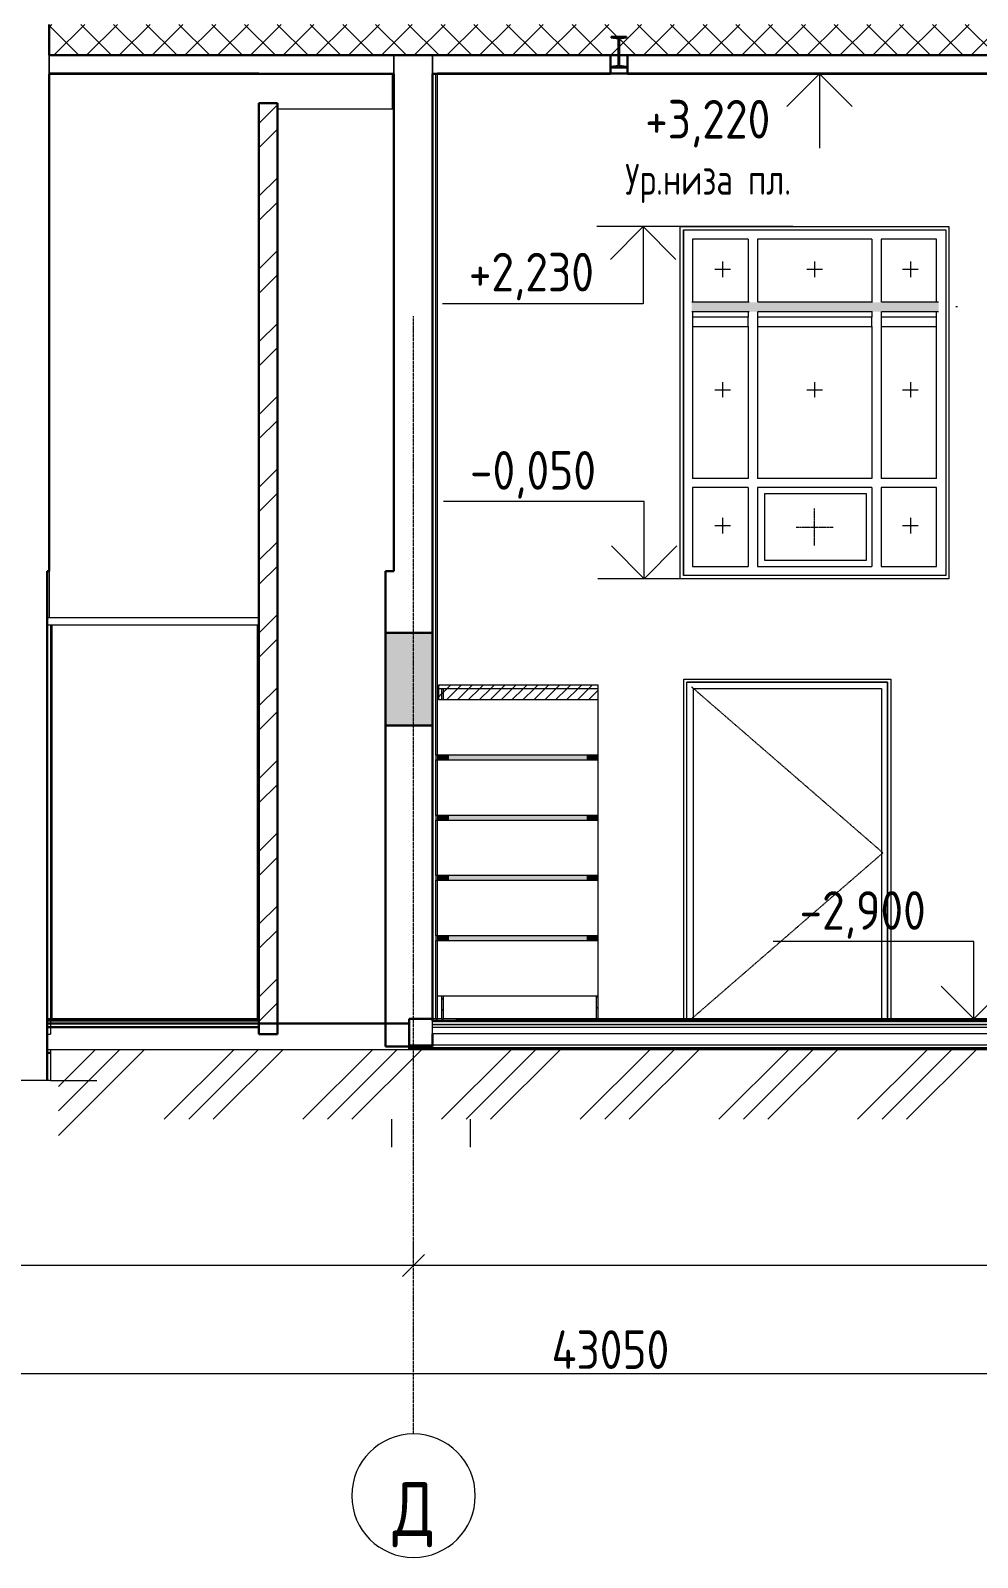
# Model space of a CAD drawing. Header units: millimetres. Extents: x -3929 to 624051, y 52832 to 514950.
# Drawn here: x 501496 to 507628, y 106358 to 116246 of the extents above; entities that cross this region are included whole.
import ezdxf

# ---------------------------------------------------------------- set-up
doc = ezdxf.new("R2010")
doc.units = ezdxf.units.MM
for name, pattern in [('ADSK_Линия сетки', [25, 20, -2.5, 0, -2.5]), ('ADSK_Штриховая_ш2 п1', [3, 2, -1]), ('ADSK_Штриховая_ш2 п1_5', [4.5, 3, -1.5]), ('ADSK_Штриховая_ш3 п1_5', [4.5, 3, -1.5])]:
    doc.linetypes.add(name, pattern=pattern)
for name, color, linetype, lineweight in [('Аннотация', 7, 'Continuous', 18), ('Двери', 7, 'Continuous', 9), ('Каркас', 7, 'Continuous', 18), ('Обобщенные модели', 7, 'Continuous', 18), ('Окна', 7, 'Continuous', 9), ('Окна открывание', 7, 'ADSK_Штриховая_ш2 п1', 9), ('Оси', 253, 'Continuous', 9), ('Отметки', 7, 'Continuous', 9), ('Перекрытие', 7, 'Continuous', 18), ('Потолки', 7, 'Continuous', 9), ('Размеры', 7, 'Continuous', 9), ('Стены внутренние', 7, 'Continuous', 18), ('Стены наружные', 7, 'Continuous', 18), ('Стены несущие', 7, 'Continuous', 30), ('Стены отделка', 7, 'Continuous', 30), ('Стены штриховка', 7, 'Continuous', 9), ('Узлы', 7, 'Continuous', 18), ('ШТРИХОВКА', 252, 'Continuous', 15)]:
    doc.layers.add(name, color=color, linetype=linetype, lineweight=lineweight)
doc.layers.add('Линии', color=7, linetype='Continuous', lineweight=9, true_color=0x00a600)
doc.styles.add('GOST Common', font='GOST_Common.ttf', dxfattribs={"width": 0.9, "height": 350})
doc.styles.add('GOST Common_1', font='GOST_Common.ttf', dxfattribs={"width": 0.9, "height": 250})
doc.styles.add('GOST Common_3', font='GOST_Common.ttf', dxfattribs={"width": 0.8, "height": 350})
doc.dimstyles.new('ADSK_Основной_2_5_мм', dxfattribs={"dimscale": 304.8, "dimtxt": 251.428749, "dimasz": 0.463911, "dimexe": 0.492126, "dimexo": 0.492126, "dimgap": 0.098425, "dimtad": 1, "dimrnd": 0.01, "dimdsep": 46, "dimtxsty": 'GOST Common_1', "dimblk1": 'OBLIQUE', "dimblk2": 'OBLIQUE', "dimsah": 1, "dimcen": 0.09, "dimdle": 0.492126, "dimazin": 2, "dimtfac": 1, "dimtdec": 4, "dimtix": 1, "dimtmove": 0, "dimatfit": 3, "dimfxl": 1, "dimtvp": 1, "dimtolj": 1, "dimtzin": 0, "dimlwd": 20, "dimlwe": 20, "dimarcsym": 2})
doc.dimstyles.new('ADSK_Основной_2_5_мм_Округление_до_10_мм', dxfattribs={"dimscale": 304.8, "dimtxt": 251.428749, "dimasz": 0.463911, "dimexe": 0.492126, "dimexo": 0.492126, "dimgap": 0.098425, "dimtad": 1, "dimdec": 0, "dimrnd": 10, "dimdsep": 46, "dimtxsty": 'GOST Common_1', "dimblk1": 'OBLIQUE', "dimblk2": 'OBLIQUE', "dimsah": 1, "dimcen": 0.09, "dimdle": 0.492126, "dimazin": 2, "dimtfac": 1, "dimtdec": 4, "dimtix": 1, "dimtmove": 0, "dimatfit": 3, "dimfxl": 1, "dimtvp": 1, "dimtolj": 1, "dimtzin": 0, "dimlwd": 20, "dimlwe": 20, "dimarcsym": 2})
pattern_1 = [(45, (492818.013, 121045.933), (-35.35534, 35.35534), [])]

# ---------------------------------------------------------------- blocks, each defined once
blk = doc.blocks.new('окно трехпол с фрамугой - 1700-2240_h___нов_ ок43_противопож-V65-Разрез 2-2')
at = {"layer": 'Окна'}
for p, q in [((21992.6, 2210), (23692.6, 2210)), ((21992.6, 2210), (21992.6, -30)), ((21992.6, -30), (21992.6, 2210)), ((21992.6, 2210), (23692.6, 2210)), ((23692.6, 2210), (23692.6, -30)), ((23692.6, 2210), (23692.6, -30)), ((22052.6, 2150), (22052.6, 1740)), ((22412.6, 2150), (22052.6, 2150)), ((22412.6, 2150), (22412.6, 1740)), ((22472.6, 2150), (22472.6, 1740)), ((23212.6, 2150), (22472.6, 2150)), ((23212.6, 2150), (23212.6, 1740)), ((23632.6, 2150), (23272.6, 2150)), ((23272.6, 2150), (23272.6, 1740)), ((23632.6, 1740), (23632.6, 2150)), ((22052.6, 1680), (22052.6, 1642.9)), ((22052.6, 1582.9), (22052.6, 600)), ((22412.6, 1680), (22412.6, 1642.9)), ((22412.6, 1582.9), (22412.6, 600)), ((22472.6, 1680), (22472.6, 1642.9)), ((22472.6, 1582.9), (22472.6, 600)), ((23212.6, 1680), (23212.6, 1642.9)), ((23212.6, 1582.9), (23212.6, 600)), ((23272.6, 1680), (23272.6, 1642.9)), ((23272.6, 1582.9), (23272.6, 600)), ((23632.6, 1642.9), (23632.6, 1680)), ((23632.6, 600), (23632.6, 1582.9)), ((22412.6, 600), (22052.6, 600)), ((23212.6, 600), (22472.6, 600)), ((23632.6, 600), (23272.6, 600)), ((22052.6, 540), (22052.6, 30)), ((22412.6, 540), (22052.6, 540)), ((22412.6, 540), (22412.6, 30)), ((22472.6, 540), (22472.6, 30)), ((23212.6, 540), (22472.6, 540)), ((23212.6, 540), (23212.6, 30)), ((23272.6, 540), (23272.6, 30)), ((23632.6, 540), (23272.6, 540)), ((23632.6, 30), (23632.6, 540)), ((22052.6, 30), (22412.6, 30)), ((22472.6, 30), (23212.6, 30)), ((23272.6, 30), (23632.6, 30)), ((23692.6, -30), (21992.6, -30)), ((23692.6, -30), (21992.6, -30))]:
    blk.add_line(p, q, dxfattribs=at)
at = {"layer": 'Окна открывание'}
for p, q in [((22842.6, 165), (22842.6, 405)), ((22722.6, 285), (22962.6, 285))]:
    blk.add_line(p, q, dxfattribs=at)
blk = doc.blocks.new('Окна 214 - Окна 210-4243172-Разрез 2-2')
at = {"layer": 'Окна'}
for p, q in [((22052.6, 1642.9), (22052.6, 1582.9)), ((22412.6, 1642.9), (22052.6, 1642.9)), ((22052.6, 1582.9), (22412.6, 1582.9)), ((22412.6, 1582.9), (22412.6, 1642.9)), ((22472.6, 1642.9), (22472.6, 1582.9)), ((23212.6, 1642.9), (22472.6, 1642.9)), ((22472.6, 1582.9), (23212.6, 1582.9)), ((23212.6, 1582.9), (23212.6, 1642.9)), ((23632.6, 1642.9), (23272.6, 1642.9)), ((23272.6, 1642.9), (23272.6, 1582.9)), ((23272.6, 1582.9), (23632.6, 1582.9)), ((23632.6, 1582.9), (23632.6, 1642.9))]:
    blk.add_line(p, q, dxfattribs=at)
blk = doc.blocks.new('ADSK_ОбобщеннаяМодель_ОтверстиеПрямоугольное_вСтене - Этаж подвал_-3_000 АР-6518600-Разрез 2-2')
at = {"layer": 'Узлы'}
blk.add_hatch(color=256, dxfattribs=at).paths.add_polyline_path([(20117.5, -1000), (20368.5, -1000), (20368.5, -400), (20063.5, -400), (20063.5, -1000), (20102.5, -1000)])
at = {"layer": 'Узлы', "lineweight": 30}
for p, q in [((20368.5, -400), (20063.5, -400)), ((20063.5, -400), (20063.5, -1000)), ((20368.5, -1000), (20368.5, -400)), ((20063.5, -1000), (20368.5, -1000))]:
    blk.add_line(p, q, dxfattribs=at)
blk = doc.blocks.new('AC_Дверь_Однопольная_Стальная - 1340Х2200h ДН-8п-6920971-Разрез 2-2')
at = {"layer": 'Двери'}
for p, q in [((22015, -2900), (22015, -720)), ((22015, -720), (23315, -720)), ((22015, -2900), (22015, -720)), ((23315, -720), (22015, -720)), ((22055, -760), (22055, -2900)), ((22055, -760), (23275, -760)), ((23275, -760), (23275, -2900)), ((23315, -720), (23315, -2900)), ((23315, -2900), (23315, -720))]:
    blk.add_line(p, q, dxfattribs=at)
at = {"layer": 'Двери', "linetype": 'ADSK_Штриховая_ш2 п1_5'}
for p, q in [((23285, -1825), (22045, -750)), ((22045, -2900), (23285, -1825))]:
    blk.add_line(p, q, dxfattribs=at)
blk = doc.blocks.new('ADSK_Обрыв_Линия - По умолчанию-3135081-Разрез 2-2')
at = {"layer": 'Узлы'}
for p, q in [((17060.3, -3300), (16450.9, -3300)), ((17894.9, -3300), (17282.9, -3300))]:
    blk.add_line(p, q, dxfattribs=at)
blk = doc.blocks.new('Ось сетки - Круг_Ø8 мм-8258-Разрез 2-2')
at = {"layer": 'Оси', "lineweight": 20}
for start, end in [(360, 180), (180, 360)]:
    blk.add_arc((-5, -5988), 400, start, end, dxfattribs=at)
blk = doc.blocks.new('_Oblique')
at = {"color": 0, "linetype": 'ByBlock', "lineweight": -2}
blk.add_line((-0.5, -0.5), (0.5, 0.5), dxfattribs=at)
blk = doc.blocks.new('*D2798')
at = {"layer": 'Defpoints', "color": 0, "transparency": 16777216}
for p in [(503976.1, 108248.8), (503976.1, 108148.9), (520276.1, 108148.9)]:
    blk.add_point(p, dxfattribs=at)
at = {"layer": 'Размеры', "color": 0, "lineweight": 5, "transparency": 16777216}
for p, q in [((503976.1, 108298.9), (503976.1, 108398.8)), ((520276.1, 108298.9), (520276.1, 108398.8)), ((520426.1, 108248.8), (503826.1, 108248.8))]:
    blk.add_line(p, q, dxfattribs=at)
at = {"layer": 'Размеры', "color": 0, "lineweight": 5, "transparency": 16777216, "xscale": 141.4, "yscale": 141.4, "zscale": 141.4, "rotation": 180}
blk.add_blockref('_Oblique', (503976.1, 108248.8), dxfattribs=at)
at = {"layer": 'Размеры', "color": 0, "lineweight": 5, "transparency": 16777216, "xscale": 141.4, "yscale": 141.4, "zscale": 141.4}
blk.add_blockref('_Oblique', (520276.1, 108248.8), dxfattribs=at)
at = {"layer": 'Размеры', "color": 0, "lineweight": 5, "transparency": 16777216, "insert": (512126.1, 108403.8), "char_height": 250, "width": 889.802, "attachment_point": 5, "style": 'GOST Common_1'}
blk.add_mtext('\\A1;16300', dxfattribs=at)
blk = doc.blocks.new('*D2799')
at = {"layer": 'Defpoints', "color": 0, "transparency": 16777216}
for p in [(496676.1, 108248.8), (496676.1, 108148.9), (503976.1, 108148.9)]:
    blk.add_point(p, dxfattribs=at)
at = {"layer": 'Размеры', "color": 0, "lineweight": 5, "transparency": 16777216}
for p, q in [((496676.1, 108298.9), (496676.1, 108398.8)), ((503976.1, 108298.9), (503976.1, 108398.8)), ((504126.1, 108248.8), (496526.1, 108248.8))]:
    blk.add_line(p, q, dxfattribs=at)
at = {"layer": 'Размеры', "color": 0, "lineweight": 5, "transparency": 16777216, "xscale": 141.4, "yscale": 141.4, "zscale": 141.4, "rotation": 180}
blk.add_blockref('_Oblique', (496676.1, 108248.8), dxfattribs=at)
at = {"layer": 'Размеры', "color": 0, "lineweight": 5, "transparency": 16777216, "xscale": 141.4, "yscale": 141.4, "zscale": 141.4}
blk.add_blockref('_Oblique', (503976.1, 108248.8), dxfattribs=at)
at = {"layer": 'Размеры', "color": 0, "lineweight": 5, "transparency": 16777216, "insert": (500326.1, 108403.8), "char_height": 250, "width": 756.843, "attachment_point": 5, "style": 'GOST Common_1'}
blk.add_mtext('\\A1;7300', dxfattribs=at)
blk = doc.blocks.new('*D2804')
at = {"layer": 'Defpoints', "color": 0, "transparency": 16777216}
for p in [(483726.1, 107648.8), (526776.1, 107648.8), (526776.1, 107548.8)]:
    blk.add_point(p, dxfattribs=at)
at = {"layer": 'Размеры', "color": 0, "lineweight": 5, "transparency": 16777216}
for p, q in [((483576.1, 107548.8), (526926.1, 107548.8)), ((483726.1, 107498.8), (483726.1, 107398.8)), ((526776.1, 107498.8), (526776.1, 107398.8))]:
    blk.add_line(p, q, dxfattribs=at)
at = {"layer": 'Размеры', "color": 0, "lineweight": 5, "transparency": 16777216, "xscale": 141.4, "yscale": 141.4, "zscale": 141.4, "rotation": 180}
blk.add_blockref('_Oblique', (483726.1, 107548.8), dxfattribs=at)
at = {"layer": 'Размеры', "color": 0, "lineweight": 5, "transparency": 16777216, "xscale": 141.4, "yscale": 141.4, "zscale": 141.4}
blk.add_blockref('_Oblique', (526776.1, 107548.8), dxfattribs=at)
at = {"layer": 'Размеры', "color": 0, "lineweight": 5, "transparency": 16777216, "insert": (505251.1, 107703.8), "char_height": 250, "width": 971.623, "attachment_point": 5, "style": 'GOST Common_1'}
blk.add_mtext('\\A1;43050', dxfattribs=at)
blk = doc.blocks.new('Высотные отметки - Стрелка вниз-12094-Разрез 2-2')
at = {"layer": 'Аннотация', "lineweight": 20}
for p, q in [((23173.6, 3220), (22573.6, 3220)), ((22873.6, 3220), (22661.5, 3007.9)), ((22873.6, 3220), (22873.6, 2720)), ((22873.6, 3220), (23085.7, 3007.9)), ((22873.6, 2720), (21573.6, 2720))]:
    blk.add_line(p, q, dxfattribs=at)
blk = doc.blocks.new('Высотные отметки - Стрелка вверх-12093-Разрез 2-2')
at = {"layer": 'Аннотация', "lineweight": 20}
for p, q in [((21738.9, 450), (20438.9, 450)), ((21738.9, -50), (21738.9, 450)), ((21738.9, -50), (21526.8, 162.1)), ((21738.9, -50), (21951, 162.1)), ((22038.9, -50), (21438.9, -50))]:
    blk.add_line(p, q, dxfattribs=at)
blk = doc.blocks.new('*D2805')
at = {"layer": 'Defpoints', "color": 0, "transparency": 16777216}
for p in [(511391, 115965.9), (504099.6, 109845.9), (511609.9, 109845.9)]:
    blk.add_point(p, dxfattribs=at)
at = {"layer": 'Размеры', "color": 0, "lineweight": 5, "transparency": 16777216}
for p, q in [((511609.9, 116115.9), (511609.9, 109695.9)), ((511541, 115965.9), (511759.9, 115965.9)), ((504249.6, 109845.9), (511759.9, 109845.9))]:
    blk.add_line(p, q, dxfattribs=at)
at = {"layer": 'Размеры', "color": 0, "lineweight": 5, "transparency": 16777216, "xscale": 141.4, "yscale": 141.4, "zscale": 141.4}
for p, rotation in [((511609.9, 115965.9), 90), ((511609.9, 109845.9), 270)]:
    blk.add_blockref('_Oblique', p, dxfattribs=dict(at, rotation=rotation))
at = {"layer": 'Размеры', "color": 0, "lineweight": 5, "transparency": 16777216, "insert": (511454.9, 112905.9), "char_height": 250, "width": 700.591, "attachment_point": 5, "rotation": 90, "style": 'GOST Common_1'}
blk.add_mtext('\\A1;6120', dxfattribs=at)

msp = doc.modelspace()

# ---------------------------------------------------------------- hatches: boundary and pattern name
at = {"layer": 'Узлы', "lineweight": 5, "true_color": 0xffffff}
for points in [[(507008.678, 114425.933), (507376.104, 114425.933), (507376.104, 114485.933), (505777.872, 114485.933), (505777.872, 114425.933), (507003.678, 114425.933)], [(504154.685, 111523.299), (504201.564, 111523.299), (504201.564, 111553.299), (504131.564, 111553.299), (504131.564, 111523.299)], [(505171.564, 111523.299), (505171.564, 111553.299), (505101.564, 111553.299), (505101.564, 111523.299)], [(504201.564, 111133.299), (504201.564, 111163.299), (504131.564, 111163.299), (504131.564, 111133.299)], [(505101.564, 111133.299), (505171.564, 111133.299), (505171.564, 111163.299), (505101.564, 111163.299)], [(504131.564, 110743.299), (504201.564, 110743.299), (504201.564, 110773.299), (504131.564, 110773.299)], [(505171.564, 110743.299), (505171.564, 110773.299), (505101.564, 110773.299), (505101.564, 110743.299)], [(504131.564, 110353.299), (504201.564, 110353.299), (504201.564, 110383.299), (504131.564, 110383.299)], [(505171.564, 110353.299), (505171.564, 110383.299), (505101.564, 110383.299), (505101.564, 110353.299)]]:
    msp.add_hatch(color=7, dxfattribs=at).paths.add_polyline_path(points)
at = {"layer": 'Узлы', "lineweight": 5}
h = msp.add_hatch(dxfattribs=at)
h.set_pattern_fill('FP_22', color=256, style=0, pattern_type=2)
h.set_pattern_definition([(45, (492818, 121045.93), (-449.013, 449.013), []), (45, (492976.76, 121045.93), (0, 898.026), []), (45, (492659.26, 121045.93), (0, 898.026), [])])
h.paths.add_polyline_path([(527266.021, 109033.383), (527476.991, 109033.383), (527476.991, 110738.798), (529189.533, 110738.798), (529189.533, 112185.933), (528811.986, 112185.933), (528811.055, 111395.933), (527091.534, 111395.933), (527091.534, 109445.933), (527266.021, 109445.933), (527266.021, 109129.339)])
h.paths.add_polyline_path([(526263.577, 109033.383), (526519.948, 109033.383), (526519.948, 109445.933), (526569.948, 109445.933), (526569.948, 109645.933), (501624.237, 109645.933), (501624.237, 109445.933), (501676.021, 109445.933), (501676.021, 109067.891), (501824.237, 109067.891), (501824.237, 109195.933), (526136.352, 109195.933), (526136.352, 109033.383)])
h.paths.add_polyline_path([(483742.211, 109445.933), (500791.42, 109445.933), (500959.037, 109619.138), (501014.037, 109445.933), (501105.563, 109445.933), (501104.424, 112453.93), (486192.457, 112453.93), (486192.457, 112545.933), (480649.257, 112545.933), (479504.862, 111935.933), (479144.603, 111935.933), (479144.603, 111909.517), (478566.301, 111909.517), (478566.301, 111373.253), (482866.301, 111373.253), (483034.92, 109445.933), (483054.095, 109445.933)])
h.paths.add_polyline_path([(499387.935, 112394.207), (499387.939, 112394.207), (499388.911, 112386.853)])
at = {"layer": 'Узлы', "lineweight": 5, "true_color": 0xc29f78}
h = msp.add_hatch(dxfattribs=at)
h.set_pattern_fill('FP_25', color=33, style=0, pattern_type=2)
h.set_pattern_definition(pattern_1)
h.paths.add_polyline_path([(505159.564, 111983.299), (505171.564, 111983.299), (505171.564, 112007.299), (504137.43, 112007.299), (504137.43, 111983.299), (505099.749, 111983.299)])
h = msp.add_hatch(dxfattribs=at)
h.set_pattern_fill('FP_25', color=33, style=0, pattern_type=2)
h.set_pattern_definition(pattern_1)
h.paths.add_polyline_path([(505171.564, 111913.299), (505171.564, 111983.299), (504169.548, 111983.299), (504169.548, 111913.299), (505099.749, 111913.299)])
h.paths.add_polyline_path([(504157.548, 111913.299), (504157.548, 111983.299), (504137.43, 111983.299), (504137.43, 111913.299)])
h = msp.add_hatch(dxfattribs=at)
h.set_pattern_fill('FP_25', color=33, style=0, pattern_type=2)
h.set_pattern_definition(pattern_1)
h.paths.add_polyline_path([(504169.548, 111913.299), (504169.548, 111983.299), (504157.548, 111983.299), (504157.548, 111913.299)])
at = {"layer": 'Узлы', "lineweight": 5}
h = msp.add_hatch(color=256, dxfattribs=at)
h.paths.add_polyline_path([(504131.564, 111523.299), (504131.564, 111553.299), (504119.564, 111553.299), (504119.564, 111523.299), (504129.564, 111523.299)])
h.paths.add_polyline_path([(505101.564, 111523.299), (505101.564, 111553.299), (504201.564, 111553.299), (504201.564, 111523.299), (505099.749, 111523.299)])
h = msp.add_hatch(color=256, dxfattribs=at)
h.paths.add_polyline_path([(504131.564, 111133.299), (504131.564, 111163.299), (504119.564, 111163.299), (504119.564, 111133.299), (504129.564, 111133.299)])
h.paths.add_polyline_path([(505101.564, 111133.299), (505101.564, 111163.299), (504201.564, 111163.299), (504201.564, 111133.299), (505099.749, 111133.299)])
h = msp.add_hatch(color=256, dxfattribs=at)
h.paths.add_polyline_path([(504781.97, 110743.299), (505101.564, 110743.299), (505101.564, 110773.299), (504201.564, 110773.299), (504201.564, 110743.299), (504779.169, 110743.299)])
h.paths.add_polyline_path([(504119.564, 110743.299), (504131.564, 110743.299), (504131.564, 110773.299), (504119.564, 110773.299)])
h = msp.add_hatch(color=256, dxfattribs=at)
h.paths.add_polyline_path([(504131.564, 110353.299), (504131.564, 110383.299), (504119.564, 110383.299), (504119.564, 110353.299), (504129.564, 110353.299)])
h.paths.add_polyline_path([(505101.564, 110353.299), (505101.564, 110383.299), (504201.564, 110383.299), (504201.564, 110353.299), (505099.749, 110353.299)])
at = {"layer": 'Узлы', "lineweight": 5, "true_color": 0xc29f78}
h = msp.add_hatch(dxfattribs=at)
h.set_pattern_fill('FP_25', color=33, style=0, pattern_type=2)
h.set_pattern_definition(pattern_1)
h.paths.add_polyline_path([(504157.548, 109845.933), (504169.548, 109845.933), (504169.548, 109993.299), (504157.548, 109992.688), (504157.548, 109872.522)])
h = msp.add_hatch(dxfattribs=at)
h.set_pattern_fill('FP_25', color=33, style=0, pattern_type=2)
h.set_pattern_definition(pattern_1)
h.paths.add_polyline_path([(505171.564, 109845.933), (505171.564, 109993.299), (505159.564, 109993.299), (505159.564, 109845.933)])
at = {"layer": 'ШТРИХОВКА'}
h = msp.add_hatch(dxfattribs=at)
h.set_pattern_fill('FP_15', color=252, style=0, pattern_type=2)
h.set_pattern_definition([(45, (492818.01, 121045.93), (-106.066, 106.066), []), (135, (492818.01, 121045.93), (-106.066, -106.066), [])])
h.paths.add_polyline_path([(513477.097, 116085.933), (526419.991, 116085.933), (526419.991, 116285.933), (501615.563, 116285.933), (501615.563, 116085.933), (513366.869, 116085.933)])
h = msp.add_hatch(dxfattribs=at)
h.set_pattern_fill('FP_18', color=252, style=0, pattern_type=2)
h.set_pattern_definition([(45, (492818, 121045.93), (-235.732, 235.732), []), (45, (492975.17, 121045.93), (-235.732, 235.732), [])])
h.paths.add_polyline_path([(502974.564, 109745.933), (503094.564, 109745.933), (503094.564, 115775.239), (502974.564, 115775.239), (502974.564, 109797.125)])
h = msp.add_hatch(dxfattribs=at)
h.set_pattern_fill('FP_16', color=252, style=0, pattern_type=2)
h.set_pattern_definition([(0, (492818.01, 121045.93), (0, 124.95), []), (315, (492818.01, 121045.93), (124.95, 0), [176.706, -176.706]), (45, (492818.01, 121045.93), (124.95, 0), [176.706, -176.706])])
h.paths.add_polyline_path([(526373.805, 109807.933), (526454.135, 109807.933), (526454.135, 109831.933), (504099.564, 109831.933), (504099.564, 109807.933), (526275.773, 109807.933)])

# ---------------------------------------------------------------- linework, layer by layer
at = {"layer": 'Аннотация'}
msp.add_line((501626.021, 109445.933), (501926.021, 109445.933), dxfattribs=at)
at = {"layer": 'Каркас', "lineweight": 30}
for p, q in [((505356.039, 116205.933), (505256.039, 116205.933)), ((505256.039, 116205.933), (505256.039, 116200.533)), ((505256.039, 116200.533), (505303.439, 116194.845)), ((505303.439, 116194.845), (505303.439, 116017.021)), ((505308.639, 116194.845), (505356.039, 116200.533)), ((505308.639, 116017.021), (505308.639, 116194.845)), ((505356.039, 116200.533), (505356.039, 116205.933)), ((503849.563, 116085.933), (501615.563, 116085.933)), ((505251.033, 116085.933), (504099.564, 116085.933)), ((505251.033, 115965.933), (505251.033, 116085.933)), ((508341.039, 116085.933), (505361.039, 116085.933)), ((505361.039, 116085.933), (505361.039, 115965.933)), ((505303.439, 116017.021), (505256.039, 116011.333)), ((505256.039, 116011.333), (505256.039, 116005.933)), ((505256.039, 116005.933), (505356.039, 116005.933)), ((505356.039, 116011.333), (505308.639, 116017.021)), ((505356.039, 116005.933), (505356.039, 116011.333)), ((501615.563, 115965.933), (503849.563, 115965.933)), ((504099.564, 115965.933), (505251.033, 115965.933)), ((505361.039, 115965.933), (508341.039, 115965.933))]:
    msp.add_line(p, q, dxfattribs=at)
at = {"layer": 'Каркас'}
for p, q in [((501615.563, 116085.933), (501615.563, 115965.933)), ((503849.563, 115965.933), (503849.563, 116085.933)), ((504099.564, 116085.933), (504099.564, 115965.933))]:
    msp.add_line(p, q, dxfattribs=at)
at = {"layer": 'Линии', "color": 7, "linetype": 'ADSK_Штриховая_ш3 п1_5', "lineweight": 5}
for p, q in [((505977.872, 114749.593), (505977.872, 114649.593)), ((506573.678, 114749.593), (506573.678, 114649.593)), ((507193.678, 114749.593), (507193.678, 114649.593)), ((505927.872, 114699.593), (506027.872, 114699.593)), ((506523.678, 114699.593), (506623.678, 114699.593)), ((507143.678, 114699.593), (507243.678, 114699.593)), ((505927.872, 113919.593), (506027.872, 113919.593)), ((505977.872, 113969.593), (505977.872, 113869.593)), ((506523.678, 113919.593), (506623.678, 113919.593)), ((506573.678, 113969.593), (506573.678, 113869.593)), ((507143.678, 113919.593), (507243.678, 113919.593)), ((507193.678, 113969.593), (507193.678, 113869.593)), ((505927.872, 113039.593), (506027.872, 113039.593)), ((505977.872, 113089.593), (505977.872, 112989.593)), ((507143.678, 113039.593), (507243.678, 113039.593)), ((507193.678, 113089.593), (507193.678, 112989.593))]:
    msp.add_line(p, q, dxfattribs=at)
at = {"layer": 'Линии', "color": 7}
for p, q in [((506148.678, 114485.933), (505777.872, 114485.933)), ((505777.872, 114425.933), (506148.678, 114425.933)), ((506948.678, 114485.933), (506208.678, 114485.933)), ((506208.678, 114425.933), (506947.016, 114425.933)), ((507376.104, 114485.933), (507008.678, 114485.933)), ((507008.678, 114425.933), (507376.104, 114425.933)), ((506908.678, 113245.933), (506248.678, 113245.933)), ((506248.678, 113245.933), (506248.678, 112815.933)), ((506908.678, 112815.933), (506908.678, 113245.933)), ((506248.678, 112815.933), (506908.678, 112815.933)), ((505171.564, 112007.299), (504137.43, 112007.299)), ((504137.43, 112007.299), (504137.43, 111983.299)), ((504157.548, 111983.299), (504137.43, 111983.299)), ((504137.43, 111983.299), (504137.43, 111913.299)), ((504169.548, 111983.299), (504157.548, 111983.299)), ((504157.548, 111983.299), (504157.548, 111913.299)), ((505171.564, 111983.299), (504169.548, 111983.299)), ((504169.548, 111913.299), (504169.548, 111983.299)), ((505171.564, 111983.299), (505171.564, 112007.299)), ((505171.564, 111913.299), (505171.564, 111983.299)), ((504137.43, 111913.299), (504157.548, 111913.299)), ((504157.548, 111913.299), (504169.548, 111913.299)), ((504169.548, 111913.299), (505171.564, 111913.299)), ((504131.564, 111553.299), (504119.564, 111553.299)), ((504119.564, 111553.299), (504119.564, 111523.299)), ((504201.564, 111553.299), (504131.564, 111553.299)), ((504131.564, 111553.299), (504131.564, 111523.299)), ((505101.564, 111553.299), (504201.564, 111553.299)), ((504201.564, 111523.299), (504201.564, 111553.299)), ((505171.564, 111553.299), (505101.564, 111553.299)), ((505101.564, 111553.299), (505101.564, 111523.299)), ((505171.564, 111523.299), (505171.564, 111553.299)), ((504119.564, 111523.299), (504131.564, 111523.299)), ((504131.564, 111523.299), (504201.564, 111523.299)), ((504201.564, 111523.299), (505101.564, 111523.299)), ((505101.564, 111523.299), (505171.564, 111523.299)), ((504131.564, 111163.299), (504119.564, 111163.299)), ((504119.564, 111163.299), (504119.564, 111133.299)), ((504201.564, 111163.299), (504131.564, 111163.299)), ((504131.564, 111163.299), (504131.564, 111133.299)), ((505101.564, 111163.299), (504201.564, 111163.299)), ((504201.564, 111133.299), (504201.564, 111163.299)), ((505171.564, 111163.299), (505101.564, 111163.299)), ((505101.564, 111163.299), (505101.564, 111133.299)), ((505171.564, 111133.299), (505171.564, 111163.299)), ((504119.564, 111133.299), (504131.564, 111133.299)), ((504131.564, 111133.299), (504201.564, 111133.299)), ((504201.564, 111133.299), (505101.564, 111133.299)), ((505101.564, 111133.299), (505171.564, 111133.299)), ((504131.564, 110773.299), (504119.564, 110773.299)), ((504119.564, 110773.299), (504119.564, 110743.299)), ((504201.564, 110773.299), (504131.564, 110773.299)), ((504131.564, 110773.299), (504131.564, 110743.299)), ((505101.564, 110773.299), (504201.564, 110773.299)), ((504201.564, 110743.299), (504201.564, 110773.299)), ((505171.564, 110773.299), (505101.564, 110773.299)), ((505101.564, 110773.299), (505101.564, 110743.299)), ((505171.564, 110743.299), (505171.564, 110773.299)), ((504119.564, 110743.299), (504131.564, 110743.299)), ((504131.564, 110743.299), (504201.564, 110743.299)), ((504201.564, 110743.299), (505101.564, 110743.299)), ((505101.564, 110743.299), (505171.564, 110743.299)), ((504131.564, 110383.299), (504119.564, 110383.299)), ((504119.564, 110383.299), (504119.564, 110353.299)), ((504119.564, 110353.299), (504131.564, 110353.299)), ((504201.564, 110383.299), (504131.564, 110383.299)), ((504131.564, 110383.299), (504131.564, 110353.299)), ((504131.564, 110353.299), (504201.564, 110353.299)), ((505101.564, 110383.299), (504201.564, 110383.299)), ((504201.564, 110353.299), (504201.564, 110383.299)), ((504201.564, 110353.299), (505101.564, 110353.299)), ((505171.564, 110383.299), (505101.564, 110383.299)), ((505101.564, 110383.299), (505101.564, 110353.299)), ((505101.564, 110353.299), (505171.564, 110353.299)), ((505171.564, 110353.299), (505171.564, 110383.299)), ((504169.548, 109993.299), (504157.548, 109993.299)), ((504157.548, 109993.299), (504157.548, 109845.933)), ((504169.548, 109845.933), (504169.548, 109993.299)), ((505171.564, 109993.299), (505159.564, 109993.299)), ((505159.564, 109993.299), (505159.564, 109845.933)), ((505171.564, 109845.933), (505171.564, 109993.299)), ((504157.548, 109845.933), (504169.548, 109845.933)), ((505159.564, 109845.933), (505171.564, 109845.933)), ((526569.948, 109645.933), (501624.237, 109645.933)), ((501624.237, 109645.933), (501624.237, 109445.933))]:
    msp.add_line(p, q, dxfattribs=at)
at = {"layer": 'Линии', "color": 7, "linetype": 'ADSK_Штриховая_ш3 п1_5'}
msp.add_line((507498.822, 114455.933), (507488.822, 114455.933), dxfattribs=at)
at = {"layer": 'Оси', "linetype": 'ADSK_Линия сетки'}
msp.add_line((503976.112, 107157.883), (503976.112, 114395.933), dxfattribs=at)
at = {"layer": 'Отметки', "lineweight": 5}
for p, q in [((506943.904, 115965.933), (506604.728, 115965.933)), ((506432.439, 114975.933), (505462.814, 114975.933)), ((506073.319, 112695.933), (505469.997, 112695.933))]:
    msp.add_line(p, q, dxfattribs=at)
at = {"layer": 'Перекрытие', "lineweight": 30}
for p, q in [((501615.563, 116285.933), (501615.563, 116085.933)), ((501615.563, 116085.933), (526419.991, 116085.933)), ((502974.564, 109836.933), (501604.237, 109836.933)), ((501604.237, 109836.933), (501604.237, 109625.933)), ((503947.064, 109815.933), (501604.237, 109815.933)), ((501604.237, 109790.933), (502974.564, 109790.933)), ((504099.564, 109845.933), (503947.064, 109845.933)), ((503947.064, 109645.933), (503947.064, 109845.933)), ((504099.564, 109831.933), (504099.564, 109845.933)), ((526454.135, 109831.933), (504099.564, 109831.933)), ((501604.237, 109625.933), (501624.237, 109625.933)), ((503947.064, 109655.933), (526454.135, 109655.933))]:
    msp.add_line(p, q, dxfattribs=at)
at = {"layer": 'Перекрытие', "lineweight": 9}
for p, q in [((502962.564, 109845.933), (501604.237, 109845.933)), ((504157.548, 109845.933), (504131.564, 109845.933)), ((505159.564, 109845.933), (504169.548, 109845.933)), ((507786.43, 109845.933), (505171.564, 109845.933))]:
    msp.add_line(p, q, dxfattribs=at)
at = {"layer": 'Перекрытие'}
for p, q in [((502974.564, 109830.933), (501604.237, 109830.933)), ((504119.564, 109845.933), (504099.564, 109845.933)), ((504099.564, 109748.933), (504099.564, 109831.933)), ((526454.135, 109807.933), (504099.564, 109807.933)), ((526454.135, 109788.933), (504099.564, 109788.933)), ((526454.135, 109675.933), (503947.064, 109675.933)), ((526454.135, 109748.933), (504099.564, 109748.933)), ((501604.237, 109635.933), (501602.684, 109635.933)), ((501624.237, 109645.933), (501604.237, 109645.933))]:
    msp.add_line(p, q, dxfattribs=at)
at = {"layer": 'Потолки'}
for p, q in [((502974.564, 115970.933), (501615.563, 115970.933)), ((501615.563, 115970.933), (501615.563, 115965.933)), ((501615.563, 115965.933), (502974.564, 115965.933)), ((502974.564, 115965.933), (502974.564, 115970.933)), ((526382.134, 115970.933), (504131.564, 115970.933)), ((504131.564, 115970.933), (504131.564, 115965.933)), ((504131.564, 115965.933), (526382.134, 115965.933))]:
    msp.add_line(p, q, dxfattribs=at)
at = {"layer": 'Стены внутренние'}
for p, q in [((503839.413, 115737.095), (503839.413, 115965.933)), ((503848.614, 115737.095), (503094.564, 115737.095)), ((503848.614, 112745.933), (503848.614, 115737.095)), ((501615.563, 112745.933), (501615.563, 112445.933)), ((501602.684, 112445.933), (502974.564, 112445.933)), ((504137.43, 111925.933), (504131.564, 111925.933)), ((505171.564, 111553.299), (505171.564, 111913.299)), ((505171.564, 111163.299), (505171.564, 111523.299)), ((505171.564, 110773.299), (505171.564, 111133.299)), ((505171.564, 110383.299), (505171.564, 110743.299)), ((505171.564, 109993.299), (505171.564, 110353.299)), ((504131.564, 109995.933), (505171.564, 109995.933)), ((505159.564, 109993.299), (505159.564, 109995.933)), ((501602.684, 109745.933), (501604.237, 109745.933)), ((503833.637, 109195.933), (503833.637, 109014.872)), ((504343.637, 109195.933), (504343.637, 109014.872))]:
    msp.add_line(p, q, dxfattribs=at)
at = {"layer": 'Стены наружные'}
for p, q in [((505703.678, 112695.933), (505703.678, 114975.933)), ((505703.678, 114975.933), (507443.678, 114975.933)), ((507443.678, 114975.933), (507443.678, 112695.933)), ((507443.678, 112695.933), (505703.678, 112695.933)), ((502962.564, 112395.933), (501636.237, 112395.933)), ((505726.112, 109845.933), (505726.112, 112045.933)), ((505726.112, 112045.933), (507066.112, 112045.933)), ((507066.112, 112045.933), (507066.112, 109845.933))]:
    msp.add_line(p, q, dxfattribs=at)
at = {"layer": 'Стены несущие'}
for p, q in [((501615.563, 112745.933), (501615.563, 115965.933)), ((503849.563, 115965.933), (503849.563, 112745.933)), ((504099.564, 115965.933), (504099.564, 112345.933)), ((503094.564, 115775.239), (502974.564, 115775.239)), ((502974.564, 115775.239), (502974.564, 109745.933)), ((503094.564, 109745.933), (503094.564, 115775.239)), ((501602.684, 112745.933), (501615.563, 112745.933)), ((501602.684, 109445.933), (501602.684, 112745.933)), ((503794.564, 112745.933), (503794.564, 112345.933)), ((503849.563, 112745.933), (503794.564, 112745.933)), ((504099.564, 112345.933), (504099.564, 112745.933)), ((503794.564, 111745.933), (503794.564, 109665.933)), ((504099.564, 111745.933), (504099.564, 109845.933)), ((504099.564, 109831.933), (504099.564, 111745.933)), ((502974.564, 109745.933), (503094.564, 109745.933)), ((503794.564, 109665.933), (504099.564, 109665.933)), ((504099.564, 109665.933), (504099.564, 109748.933))]:
    msp.add_line(p, q, dxfattribs=at)
at = {"layer": 'Стены отделка', "lineweight": 9}
for p, q in [((504131.564, 115965.933), (504099.564, 115965.933)), ((504131.564, 111553.299), (504131.564, 115965.933)), ((501604.237, 112395.933), (501604.237, 109836.933)), ((501636.237, 112395.933), (501604.237, 112395.933)), ((501624.237, 112395.933), (501624.237, 109745.933)), ((501636.237, 109845.933), (501636.237, 112395.933)), ((502974.564, 112395.933), (502962.564, 112395.933)), ((502962.564, 112395.933), (502962.564, 109845.933)), ((504131.564, 111163.299), (504131.564, 111523.299)), ((504131.564, 110773.299), (504131.564, 111133.299)), ((504131.564, 110383.299), (504131.564, 110743.299)), ((504131.564, 109845.933), (504131.564, 110353.299)), ((502962.564, 109845.933), (502974.564, 109845.933)), ((504119.564, 109845.933), (504131.564, 109845.933)), ((501604.237, 109745.933), (501624.237, 109745.933))]:
    msp.add_line(p, q, dxfattribs=at)
at = {"layer": 'Стены штриховка'}
for p, q in [((501615.563, 115970.933), (501615.563, 116085.933)), ((503849.563, 116085.933), (503849.563, 115965.933)), ((504099.564, 115965.933), (504099.564, 116085.933)), ((504119.564, 111553.299), (504119.564, 115965.933)), ((504129.564, 115965.933), (504129.564, 111553.299)), ((501634.237, 109845.933), (501634.237, 112395.933)), ((502964.564, 112395.933), (502964.564, 109845.933)), ((504119.564, 111163.299), (504119.564, 111523.299)), ((504129.564, 111523.299), (504129.564, 111163.299)), ((504119.564, 110773.299), (504119.564, 111133.299)), ((504129.564, 111133.299), (504129.564, 110773.299)), ((504119.564, 110383.299), (504119.564, 110743.299)), ((504129.564, 110743.299), (504129.564, 110383.299)), ((504119.564, 109845.933), (504119.564, 110353.299)), ((504129.564, 110353.299), (504129.564, 109845.933)), ((504099.564, 109748.933), (504099.564, 109831.933))]:
    msp.add_line(p, q, dxfattribs=at)

# ---------------------------------------------------------------- block references
at = {"layer": 'Аннотация', "lineweight": 20}
for name in ['Высотные отметки - Стрелка вниз-12094-Разрез 2-2', 'Высотные отметки - Стрелка вверх-12093-Разрез 2-2']:
    msp.add_blockref(name, (483731.112, 112745.933), dxfattribs=at)
at = {"layer": 'Двери'}
msp.add_blockref('AC_Дверь_Однопольная_Стальная - 1340Х2200h ДН-8п-6920971-Разрез 2-2', (483731.112, 112745.933), dxfattribs=at)
at = {"layer": 'Обобщенные модели', "color": 7, "true_color": 0xffffff}
msp.add_blockref('ADSK_ОбобщеннаяМодель_ОтверстиеПрямоугольное_вСтене - Этаж подвал_-3_000 АР-6518600-Разрез 2-2', (483731.112, 112745.933), dxfattribs=at)
at = {"layer": 'Окна'}
for name in ['окно трехпол с фрамугой - 1700-2240_h___нов_ ок43_противопож-V65-Разрез 2-2', 'Окна 214 - Окна 210-4243172-Разрез 2-2']:
    msp.add_blockref(name, (483731.112, 112745.933), dxfattribs=at)
at = {"layer": 'Оси', "lineweight": 20}
msp.add_blockref('Ось сетки - Круг_Ø8 мм-8258-Разрез 2-2', (503981.112, 112745.933), dxfattribs=at)
at = {"layer": 'Отметки', "lineweight": 20}
for name, p in [('Высотные отметки - Стрелка вниз-12094-Разрез 2-2', (482589.199, 111755.933)), ('Высотные отметки - Стрелка вверх-12093-Разрез 2-2', (485865.42, 109895.933))]:
    msp.add_blockref(name, p, dxfattribs=at)
at = {"layer": 'Узлы'}
msp.add_blockref('ADSK_Обрыв_Линия - По умолчанию-3135081-Разрез 2-2', (483731.112, 112745.933), dxfattribs=at)

# ---------------------------------------------------------------- texts
at = {"layer": 'Оси', "insert": (503975.732, 106634.979), "char_height": 350, "width": 291.6, "attachment_point": 5, "line_spacing_factor": 1.022766, "style": 'GOST Common'}
msp.add_mtext('\\pxqc,t0.25714,0.51429,0.77143,1.02857,1.28571,1.54286,1.8,2.05714,2.31429,2.57143,2.82857,3.08571,3.34286,3.6,3.85714,4.11429,4.37143,4.62857,4.88571,5.14286,5.4,5.65714,5.91429,6.17143,6.42857,6.68571,6.94286,7.2,7.45714,7.71429,7.97143,8.22857;{Д}', dxfattribs=at)
at = {"layer": 'Отметки', "lineweight": 20, "char_height": 250, "width": 1028.82257, "attachment_point": 1, "line_spacing_factor": 1.022761, "style": 'GOST Common_1'}
for s, insert in [('+3,220', (505476.052, 115796.489)), ('+2,230', (504334.138, 114806.489)), ('-0,050', (504341.321, 113522.64)), ('-2,900', (506475.628, 110672.64))]:
    msp.add_mtext(s, dxfattribs=dict(at, insert=insert))

# ---------------------------------------------------------------- dimensions: what is measured, and where the dimension line sits
at = {"layer": 'Размеры', "lineweight": 5}
for base, p1, p2, override, picture, middle in [((496676.112, 108248.841), (503976.112, 108148.856), (496676.112, 108148.856), {"dimpost": '<>', "dimfxl": 7300, "dimlwd": 5, "dimlwe": 5}, '*D2799', (500326.112, 108403.841)), ((503976.112, 108248.841), (520276.112, 108148.856), (503976.112, 108148.856), {"dimpost": '<>', "dimfxl": 16300, "dimlwd": 5, "dimlwe": 5}, '*D2798', (512126.112, 108403.841)), ((526776.112, 107548.841), (483726.112, 107648.826), (526776.112, 107648.826), {"dimpost": '<>', "dimfxl": 43050, "dimlwd": 5, "dimlwe": 5}, '*D2804', (505251.112, 107703.841))]:
    dim = msp.add_linear_dim(base=base, p1=p1, p2=p2, dimstyle='ADSK_Основной_2_5_мм_Округление_до_10_мм', override=override, dxfattribs=at)
    dim.commit()
    dim.dimension.update_dxf_attribs({"geometry": picture, "text_midpoint": middle})

# ---------------------------------------------------------------- next in the draw order: texts
at = {"layer": 'Аннотация', "lineweight": 9, "insert": (505346.992, 115382.725), "char_height": 200, "width": 1257.147, "attachment_point": 1, "line_spacing_factor": 1.022766, "style": 'GOST Common_3', "bg_fill": 2}
msp.add_mtext('\\pxt1.8,3.6,5.4,7.2,9,10.8,12.6,14.4,16.2,18,19.8,21.6,23.4,25.2,27,28.8,30.6,32.4,34.2,36,37.8,39.6,41.4,43.2,45,46.8,48.6,50.4,52.2,54,55.8,57.6;{Ур.низа пл.}', dxfattribs=at)

# ---------------------------------------------------------------- next in the draw order: dimensions: what is measured, and where the dimension line sits
at = {"layer": 'Размеры', "lineweight": 5}
dim = msp.add_linear_dim(base=(511609.877, 109845.933), p1=(511391.035, 115965.933), p2=(504099.564, 109845.933), angle=90, dimstyle='ADSK_Основной_2_5_мм', override={"dimpost": '<>', "dimfxl": 9519.451197, "dimlwd": 5, "dimlwe": 5}, dxfattribs=at)
dim.commit()
dim.dimension.update_dxf_attribs({"geometry": '*D2805', "text_midpoint": (511454.877, 112905.933)})

doc.saveas('drawing.dxf')
